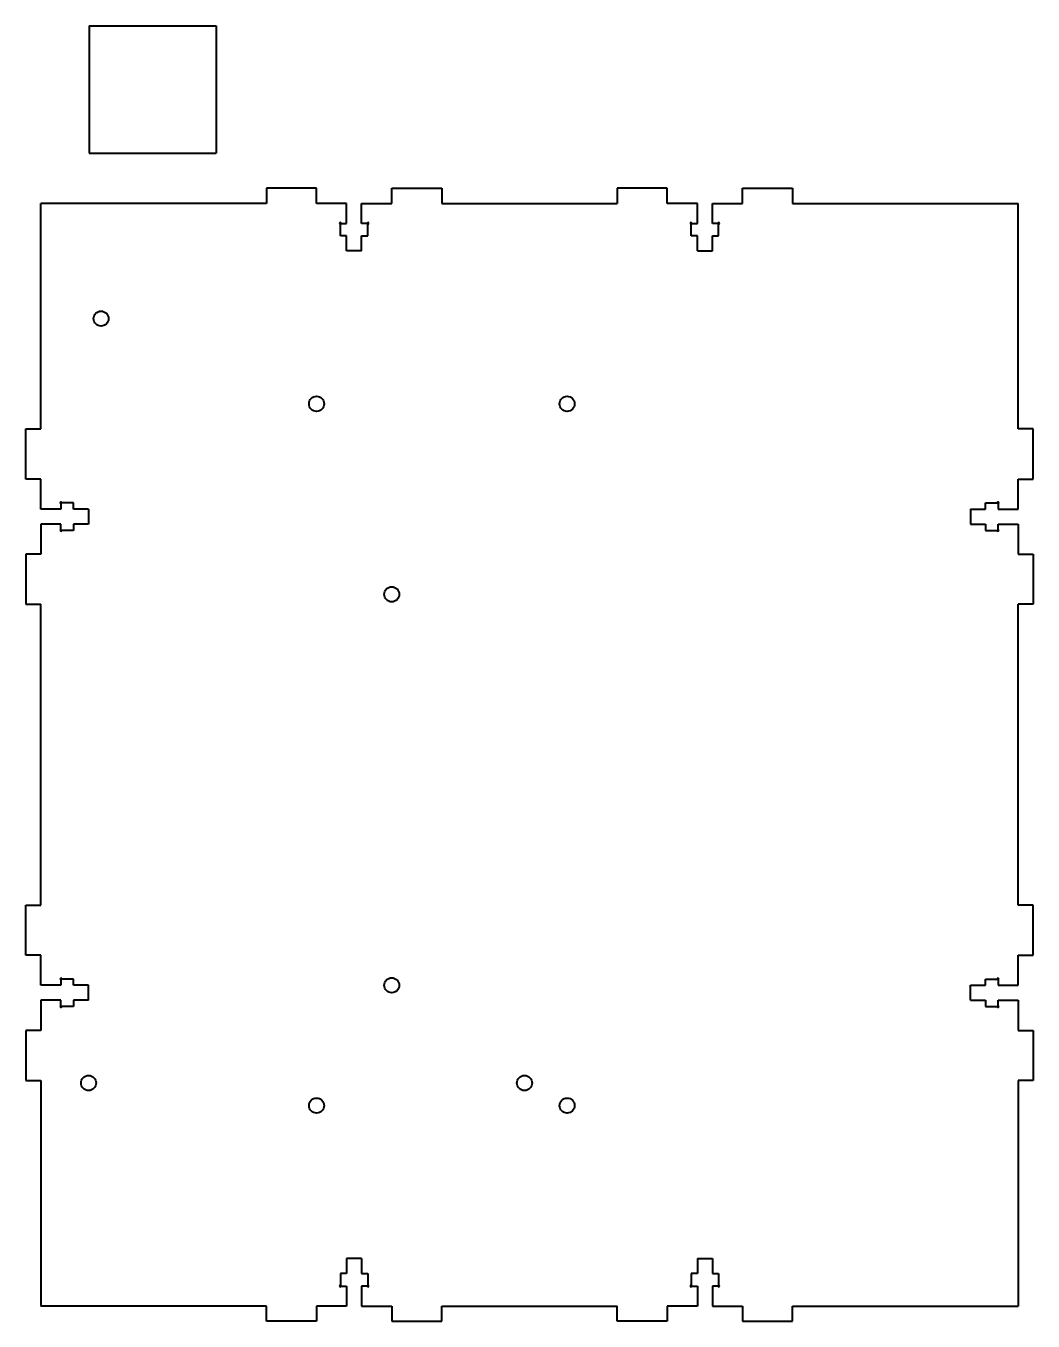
# Model space of a CAD drawing. Header units: inches. Extents: x -100 to 100, y -113 to 145.
import ezdxf

# ---------------------------------------------------------------- set-up
doc = ezdxf.new("R2010")
doc.units = ezdxf.units.IN
doc.header["$MEASUREMENT"] = 0
doc.layers.add('Visible', color=7, linetype='Continuous', lineweight=40)

msp = doc.modelspace()

# ---------------------------------------------------------------- linework, layer by layer
at = {"layer": 'Visible'}
for p, q in [((-87.9, 145.4), (-62.5, 145.4)), ((-87.9, 145.4), (-87.9, 120)), ((-62.5, 145.4), (-62.5, 120)), ((-87.9, 120), (-62.5, 120)), ((-52.5, 113), (-52.5, 110)), ((-42.5, 113), (-52.5, 113)), ((-42.5, 110), (-42.5, 113)), ((-27.5, 113), (-17.5, 113)), ((-27.5, 110), (-27.5, 113)), ((-17.5, 113), (-17.5, 110)), ((17.5, 113), (17.5, 110)), ((27.5, 113), (17.5, 113)), ((27.5, 110), (27.5, 113)), ((42.5, 110), (42.5, 113)), ((42.5, 113), (52.5, 113)), ((52.5, 113), (52.5, 110)), ((-97.5, 65), (-97.5, 110)), ((-52.5, 110), (-97.5, 110)), ((-36.5, 110), (-42.5, 110)), ((-36.5, 106), (-36.5, 110)), ((-33.5, 106), (-33.5, 110)), ((-33.5, 110), (-27.5, 110)), ((-17.5, 110), (17.5, 110)), ((33.5, 110), (27.5, 110)), ((33.5, 106), (33.5, 110)), ((36.5, 106), (36.5, 110)), ((36.5, 110), (42.5, 110)), ((52.5, 110), (97.5, 110)), ((97.5, 65), (97.5, 110)), ((-37.6, 106), (-36.5, 106)), ((-32.4, 106), (-33.5, 106)), ((32.4, 106), (33.5, 106)), ((37.6, 106), (36.5, 106)), ((-37.75, 103.5), (-37.75, 105.85)), ((-36.5, 103.5), (-37.75, 103.5)), ((-36.5, 100.5), (-36.5, 103.5)), ((-33.5, 100.5), (-33.5, 103.5)), ((-33.5, 103.5), (-32.25, 103.5)), ((-32.25, 103.5), (-32.25, 105.85)), ((32.25, 103.5), (32.25, 105.85)), ((33.5, 103.5), (32.25, 103.5)), ((33.5, 100.5), (33.5, 103.5)), ((36.5, 103.5), (37.75, 103.5)), ((36.5, 100.5), (36.5, 103.5)), ((37.75, 103.5), (37.75, 105.85)), ((-33.5, 100.5), (-36.5, 100.5)), ((33.5, 100.5), (36.5, 100.5)), ((-100.5, 55), (-100.5, 65)), ((-100.5, 65), (-97.5, 65)), ((100.5, 65), (97.5, 65)), ((100.5, 55), (100.5, 65)), ((-97.5, 55), (-100.5, 55)), ((-97.5, 49), (-97.5, 55)), ((97.5, 49), (97.5, 55)), ((97.5, 55), (100.5, 55)), ((-93.5, 50.1), (-93.5, 49)), ((-91, 50.25), (-93.35, 50.25)), ((-91, 49), (-91, 50.25)), ((91, 50.25), (93.35, 50.25)), ((91, 49), (91, 50.25)), ((93.5, 50.1), (93.5, 49)), ((-93.5, 49), (-97.5, 49)), ((-88, 49), (-91, 49)), ((-88, 49), (-88, 46)), ((88, 49), (91, 49)), ((88, 49), (88, 46)), ((93.5, 49), (97.5, 49)), ((-97.5, 46), (-97.5, 40)), ((-93.5, 46), (-97.5, 46)), ((-93.5, 44.9), (-93.5, 46)), ((-91, 44.75), (-93.35, 44.75)), ((-91, 46), (-91, 44.75)), ((-88, 46), (-91, 46)), ((88, 46), (91, 46)), ((91, 46), (91, 44.75)), ((91, 44.75), (93.35, 44.75)), ((93.5, 44.9), (93.5, 46)), ((93.5, 46), (97.5, 46)), ((97.5, 46), (97.5, 40)), ((-100.5, 40), (-100.5, 30)), ((-97.5, 40), (-100.5, 40)), ((97.5, 40), (100.5, 40)), ((100.5, 40), (100.5, 30)), ((-100.5, 30), (-97.5, 30)), ((-97.5, -30), (-97.5, 30)), ((100.5, 30), (97.5, 30)), ((97.5, -30), (97.5, 30)), ((-100.5, -40), (-100.5, -30)), ((-100.5, -30), (-97.5, -30)), ((100.5, -30), (97.5, -30)), ((100.5, -40), (100.5, -30)), ((-97.5, -40), (-100.5, -40)), ((-97.5, -46), (-97.5, -40)), ((97.5, -40), (100.5, -40)), ((97.5, -46), (97.5, -40)), ((-93.5, -46), (-97.5, -46)), ((-93.5, -44.9), (-93.5, -46)), ((-91, -44.75), (-93.35, -44.75)), ((-91, -46), (-91, -44.75)), ((-88, -46), (-91, -46)), ((-88, -49), (-88, -46)), ((88, -46), (91, -46)), ((88, -49), (88, -46)), ((91, -44.75), (93.35, -44.75)), ((91, -46), (91, -44.75)), ((93.5, -44.9), (93.5, -46)), ((93.5, -46), (97.5, -46)), ((-97.5, -49), (-97.5, -55)), ((-93.5, -49), (-97.5, -49)), ((-93.5, -50.1), (-93.5, -49)), ((-91, -49), (-91, -50.25)), ((-88, -49), (-91, -49)), ((88, -49), (91, -49)), ((91, -49), (91, -50.25)), ((93.5, -49), (97.5, -49)), ((93.5, -50.1), (93.5, -49)), ((97.5, -49), (97.5, -55)), ((-91, -50.25), (-93.35, -50.25)), ((91, -50.25), (93.35, -50.25)), ((-100.5, -55), (-100.5, -65)), ((-97.5, -55), (-100.5, -55)), ((97.5, -55), (100.5, -55)), ((100.5, -55), (100.5, -65)), ((-100.5, -65), (-97.5, -65)), ((-97.5, -65), (-97.5, -110)), ((100.5, -65), (97.5, -65)), ((97.5, -65), (97.5, -110)), ((-36.5, -100.5), (-36.5, -103.5)), ((-33.5, -100.5), (-36.5, -100.5)), ((-33.5, -100.5), (-33.5, -103.5)), ((33.5, -100.5), (36.5, -100.5)), ((33.5, -100.5), (33.5, -103.5)), ((36.5, -100.5), (36.5, -103.5)), ((-37.75, -103.5), (-37.75, -105.85)), ((-36.5, -103.5), (-37.75, -103.5)), ((-33.5, -103.5), (-32.25, -103.5)), ((-32.25, -103.5), (-32.25, -105.85)), ((33.5, -103.5), (32.25, -103.5)), ((32.25, -103.5), (32.25, -105.85)), ((36.5, -103.5), (37.75, -103.5)), ((37.75, -103.5), (37.75, -105.85)), ((-37.6, -106), (-36.5, -106)), ((-36.5, -106), (-36.5, -110)), ((-33.5, -106), (-33.5, -110)), ((-32.4, -106), (-33.5, -106)), ((32.4, -106), (33.5, -106)), ((33.5, -106), (33.5, -110)), ((36.5, -106), (36.5, -110)), ((37.6, -106), (36.5, -106)), ((-52.5, -110), (-97.5, -110)), ((-52.5, -113), (-52.5, -110)), ((-36.5, -110), (-42.5, -110)), ((-42.5, -110), (-42.5, -113)), ((-33.5, -110), (-27.5, -110)), ((-27.5, -110), (-27.5, -113)), ((-17.5, -113), (-17.5, -110)), ((-17.5, -110), (17.5, -110)), ((17.5, -113), (17.5, -110)), ((33.5, -110), (27.5, -110)), ((27.5, -110), (27.5, -113)), ((36.5, -110), (42.5, -110)), ((42.5, -110), (42.5, -113)), ((52.5, -113), (52.5, -110)), ((52.5, -110), (97.5, -110)), ((-42.5, -113), (-52.5, -113)), ((-27.5, -113), (-17.5, -113)), ((27.5, -113), (17.5, -113)), ((42.5, -113), (52.5, -113))]:
    msp.add_line(p, q, dxfattribs=at)
for centre in [(-85.5, 87), (-42.5, 70), (7.5, 70), (-27.5, 32), (-27.5, -46), (-88, -65.5), (-1, -65.5), (-42.5, -70), (7.5, -70)]:
    msp.add_circle(centre, 1.5, dxfattribs=at)
for centre, start, end in [((-37.75, 106), 0, 270), ((-32.25, 106), 270, 180), ((32.25, 106), 0, 270), ((37.75, 106), 270, 180), ((-93.5, 50.25), 0, 270), ((93.5, 50.25), 270, 180), ((-93.5, 44.75), 90, 0), ((93.5, 44.75), 180, 90), ((-93.5, -44.75), 0, 270), ((93.5, -44.75), 270, 180), ((-93.5, -50.25), 90, 0), ((93.5, -50.25), 180, 90), ((-37.75, -106), 90, 0), ((-32.25, -106), 180, 90), ((32.25, -106), 90, 0), ((37.75, -106), 180, 90)]:
    msp.add_arc(centre, 0.15, start, end, dxfattribs=at)

doc.saveas('drawing.dxf')
